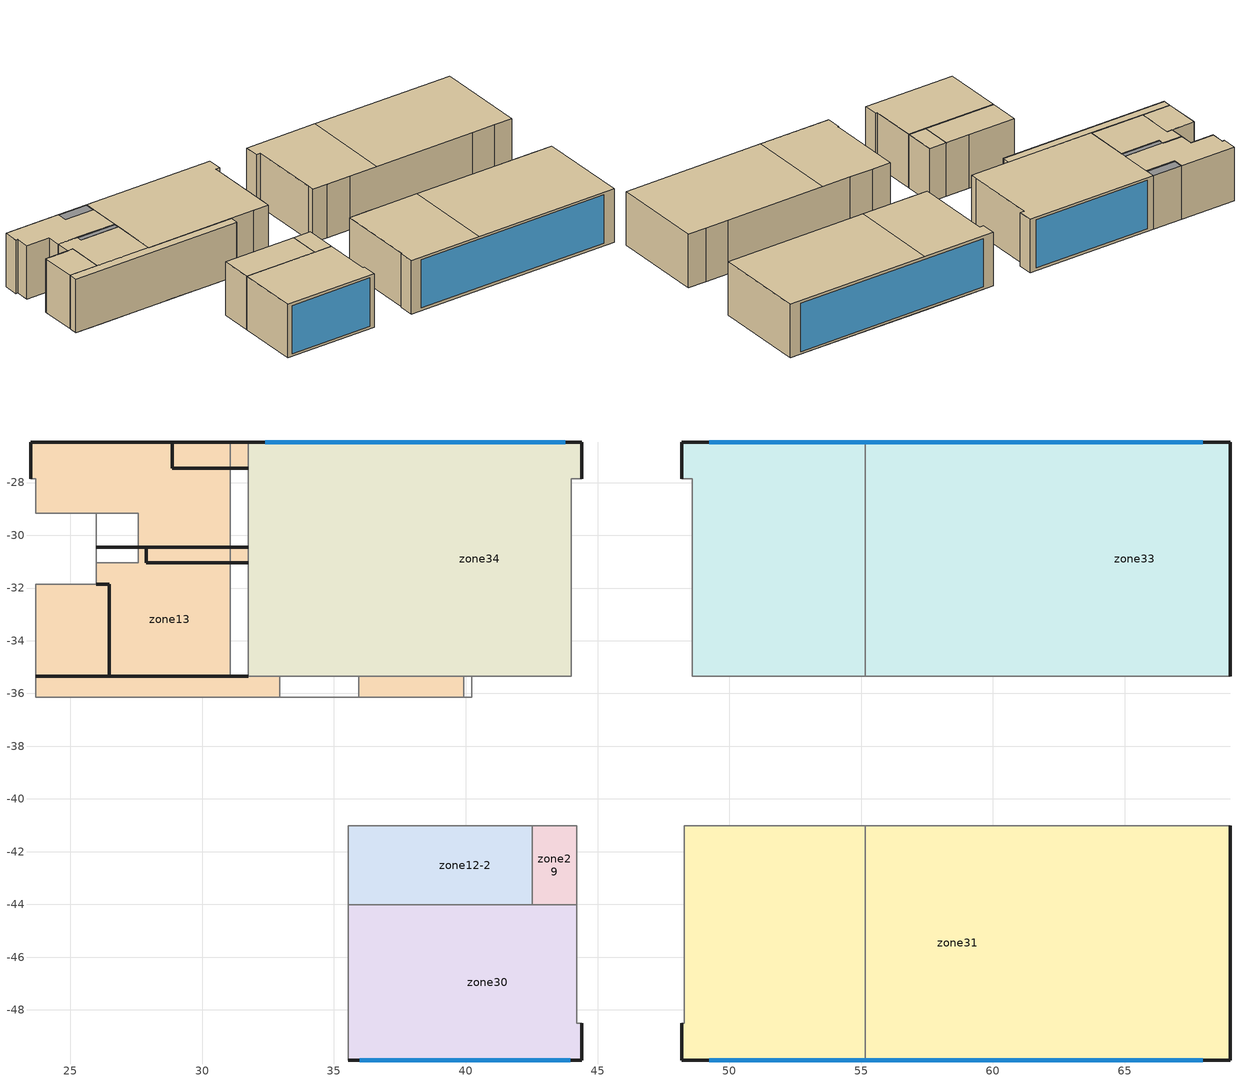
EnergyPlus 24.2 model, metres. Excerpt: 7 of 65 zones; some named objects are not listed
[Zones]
zone12-2
 floor to zone41 (Generic Interior Floor): 42.52,-41.02 42.52,-44.02 37.44,-44.02 37.44,-41.02 z0.05
 floor to zone42 (Generic Interior Floor): 37.44,-41.02 37.44,-44.02 35.54,-44.02 35.54,-41.02 z0.05
 wall to zone14 (WL_POLIMI-LC_IW02): 42.52,-41.02 40.23,-41.02 z0.05:5.17
 wall to zone29 (WL_POLIMI-LC_IW02): 42.52,-44.02 42.52,-41.02 z0.05:5.17
 wall to zone46 (Generic Interior Floor): 35.54,-41.02 35.54,-44.02 42.52,-44.02 42.52,-41.02 z5.17
 wall to zone14 (WL_POLIMI-LC_IW03): 40.23,-41.02 35.54,-41.02 z0.05:5.17
 wall to zone30 (WL_POLIMI-LC_IW02): 35.54,-44.02 42.52,-44.02 z0.05:5.17
 wall to zone28 (WL_POLIMI-LC_IW02): 35.54,-41.02 35.54,-44.02 z0.05:5.17
zone29
 floor to zone41 (Generic Interior Floor): 44.21,-41.02 44.21,-44.02 42.52,-44.02 42.52,-41.02 z0.05
 wall to zone14 (WL_POLIMI-LC_IW02): 44.21,-44.02 44.21,-41.02 z0.05:5.17
 wall to zone30 (WL_POLIMI-LC_IW02): 42.52,-44.02 44.21,-44.02 z0.05:5.17
 wall to zone46 (Generic Interior Floor): 42.52,-41.02 42.52,-44.02 44.21,-44.02 44.21,-41.02 z5.17
 wall to zone14 (WL_POLIMI-LC_IW03): 44.21,-41.02 42.52,-41.02 z0.05:5.17
zone30
 floor to zone41 (Generic Interior Floor): 44.21,-44.02 44.21,-48.51 44.41,-48.51 44.41,-49.9 37.44,-49.9 37.44,-44.02 z0.05
 floor to zone42 (Generic Interior Floor): 37.44,-44.02 37.44,-49.9 35.54,-49.9 35.54,-44.02 z0.05
 wall outside (WL_POLIMI-LC_EW05): 44.41,-49.9 44.41,-48.51 z0.05:5.17
 wall outside (WL_POLIMI-LC_EW02): 35.54,-49.9 44.41,-49.9 z0.05:5.17
 wall to zone14 (WL_POLIMI-LC_IW02): 44.41,-48.51 44.21,-48.51 44.21,-44.02 z0.05:5.17
 wall to zone46 (Generic Interior Floor): 35.54,-44.02 35.54,-49.9 44.41,-49.9 44.41,-48.51 44.21,-48.51 44.21,-44.02 z5.17
 wall to zone28 (WL_POLIMI-LC_IW02): 35.54,-44.02 35.54,-49.9 z0.05:5.17
 window (curtainWallWindowConstruction_U0.9_SHGC0.67_VT0.8): 35.99,-49.9 43.97,-49.9 z0.31:4.91
zone31
 floor to zone39 (Generic Interior Floor): 69.01,-41.02 69.01,-49.9 48.19,-49.9 48.19,-48.51 48.29,-48.51 48.29,-41.02 z0.05
 wall outside (WL_POLIMI-LC_EW05): 48.19,-48.51 48.19,-49.9 / 69.01,-49.9 69.01,-41.02 z0.05:5.17
 wall outside (WL_POLIMI-LC_EW02): 48.19,-49.9 69.01,-49.9 z0.05:5.17
 wall to zone14 (WL_POLIMI-LC_IW02): 48.29,-41.02 48.29,-48.51 48.19,-48.51 / 52.38,-41.02 50.09,-41.02 / 67.22,-41.02 64.92,-41.02 z0.05:5.17
 wall to zone09 (Generic Interior Floor): 48.29,-41.02 48.29,-48.51 48.19,-48.51 48.19,-49.9 55.16,-49.9 55.16,-41.02 z5.17
 wall to zone14 (WL_POLIMI-LC_IW03): 69.01,-41.02 67.22,-41.02 / 50.09,-41.02 48.29,-41.02 / 64.92,-41.02 52.38,-41.02 z0.05:5.17
 wall to zone32 (Generic Interior Floor): 55.16,-41.02 55.16,-49.9 69.01,-49.9 69.01,-41.02 z5.17
 window (curtainWallWindowConstruction_U0.9_SHGC0.67_VT0.8): 49.23,-49.9 67.97,-49.9 z0.31:4.91
zone33
 floor to zone04 (Generic Interior Floor): 52.38,-34.74 52.38,-35.34 48.59,-35.34 48.59,-34.74 z0.05; 65.32,-34.74 65.32,-35.34 58.55,-35.34 58.55,-34.74 z0.05
 floor to zone17 (Generic Interior Floor): 61.74,-26.46 61.74,-34.74 58.55,-34.74 58.55,-35.34 55.16,-35.34 55.16,-26.46 z0.05
 floor to zone16 (Generic Interior Floor): 55.16,-29.35 55.16,-35.34 52.38,-35.34 52.38,-29.35 z0.05
 floor to zone19 (Generic Interior Floor): 55.16,-26.46 55.16,-29.35 52.38,-29.35 52.38,-34.74 48.59,-34.74 48.59,-27.86 48.19,-27.86 48.19,-26.46 z0.05
 floor to zone38 (Generic Interior Floor): 69.01,-26.46 69.01,-35.34 65.32,-35.34 65.32,-34.74 61.74,-34.74 61.74,-26.46 z0.05
 wall outside (WL_POLIMI-LC_EW02): 69.01,-26.46 48.19,-26.46 z0.05:5.17
 wall outside (WL_POLIMI-LC_EW05): 48.19,-26.46 48.19,-27.86 / 69.01,-35.34 69.01,-26.46 z0.05:5.17
 wall to zone14 (WL_POLIMI-LC_IW02): 50.09,-35.34 52.38,-35.34 / 48.59,-34.74 48.59,-35.34 / 64.92,-35.34 67.22,-35.34 z0.05:5.17
 wall to zone14 (WL_POLIMI-LC_IW03): 48.59,-35.34 50.09,-35.34 / 52.38,-35.34 64.92,-35.34 / 67.22,-35.34 69.01,-35.34 z0.05:5.17
 wall to zone11 (Generic Interior Floor): 48.19,-26.46 48.19,-27.86 48.59,-27.86 48.59,-35.34 55.16,-35.34 55.16,-26.46 z5.17
 wall to zone32 (Generic Interior Floor): 55.16,-26.46 55.16,-35.34 69.01,-35.34 69.01,-26.46 z5.17
 wall to zone14 (WL_POLIMI-LC_FC300-3): 48.19,-27.86 48.59,-27.86 48.59,-34.74 z0.05:5.17
 window (Generic Double Pane): 67.97,-26.46 49.23,-26.46 z0.31:4.91
zone34
 floor to zone50 (Generic Interior Floor): 44.41,-26.46 44.41,-27.86 44.01,-27.86 44.01,-35.34 42.91,-35.34 42.91,-34.74 39.93,-34.74 39.93,-35.34 37.04,-35.34 37.04,-26.46 z0.05
 floor to zone04 (Generic Interior Floor): 42.91,-34.74 42.91,-35.34 39.93,-35.34 39.93,-34.74 z0.05; 35.94,-34.74 35.94,-35.34 32.95,-35.34 32.95,-34.74 z0.05
 floor to zone49 (Generic Interior Floor): 37.04,-26.46 37.04,-35.34 35.94,-35.34 35.94,-34.74 32.95,-34.74 32.95,-35.34 31.76,-35.34 31.76,-26.46 z0.05
 wall outside (WL_POLIMI-LC_EW02): 44.41,-26.46 31.76,-26.46 z0.05:5.17
 wall outside (WL_POLIMI-LC_EW05): 44.41,-27.86 44.41,-26.46 z0.05:5.17
 wall to zone14 (WL_POLIMI-LC_IW02): 44.01,-35.34 44.01,-34.74 / 40.23,-35.34 42.52,-35.34 z0.05:5.17
 wall to zone14 (WL_POLIMI-LC_IW03): 42.52,-35.34 44.01,-35.34 z0.05:5.17
 wall to zone47 (Generic Interior Floor): 31.76,-26.46 31.76,-35.34 44.01,-35.34 44.01,-27.86 44.41,-27.86 44.41,-26.46 z5.17
 wall to zone14 (WL_POLIMI-LC_FC300-3): 44.01,-34.74 44.01,-27.86 44.41,-27.86 z0.05:5.17
 wall to zone13 (WL_POLIMI-LC_IW03): 31.76,-35.34 40.23,-35.34 z0.05:5.17
 wall to zone13 (WL_POLIMI-LC_IW05_Toilet): 31.76,-26.46 31.76,-27.46 31.76,-30.45 31.76,-31.05 31.76,-35.34 z0.05:5.17
 window (Generic Double Pane): 43.77,-26.46 32.39,-26.46 z0.31:4.91
zone13
 floor to zone50 (Generic Interior Floor): 39.93,-35.34 39.93,-36.14 37.04,-36.14 37.04,-35.34 z0.05
 floor to zone49 (Generic Interior Floor): 37.04,-35.34 37.04,-36.14 35.94,-36.14 35.94,-35.34 z0.05; 32.95,-35.34 32.95,-36.14 31.06,-36.14 31.06,-35.34 z0.05
 floor to zone02 (FL_POLIMI-LC_InternalFloor_IH-IH_Toilet): 31.06,-35.34 31.06,-36.14 26.18,-36.14 26.18,-35.34 z0.05; 26.18,-35.34 26.18,-35.44 23.69,-35.44 23.69,-35.34 z0.05; 26.18,-31.05 26.18,-31.85 25.98,-31.85 25.98,-31.05 z0.05; 31.06,-31.05 31.06,-35.34 26.48,-35.34 26.48,-31.85 26.18,-31.85 26.18,-31.05 z0.05; 27.88,-30.45 27.88,-31.05 27.58,-31.05 27.58,-30.45 z0.05; 26.18,-33.04 26.18,-35.34 23.69,-35.34 23.69,-33.04 z0.05; 24.39,-31.85 24.39,-33.04 23.69,-33.04 23.69,-31.85 z0.05; 26.18,-31.85 26.18,-33.04 24.39,-33.04 24.39,-31.85 z0.05; 26.48,-31.85 26.48,-35.34 26.18,-35.34 26.18,-31.85 z0.05; 25.98,-26.46 25.98,-29.15 23.69,-29.15 23.69,-27.86 23.49,-27.86 23.49,-26.46 z0.05; 31.06,-27.46 31.06,-30.45 27.58,-30.45 27.58,-29.15 25.98,-29.15 25.98,-26.46 28.87,-26.46 28.87,-27.46 z0.05; 31.06,-26.46 31.06,-27.46 28.87,-27.46 28.87,-26.46 z0.05
 floor to zone02 (Generic Interior Floor): 26.18,-35.44 26.18,-36.14 23.69,-36.14 23.69,-35.44 z0.05
 floor to zone08 (Generic Interior Floor): 31.76,-30.45 31.76,-31.05 27.88,-31.05 27.88,-30.45 z5.17; 31.76,-26.46 31.76,-27.46 28.87,-27.46 28.87,-26.46 z5.17
 wall outside (WL_POLIMI-LC_IW06_Toilet): 31.76,-35.34 26.48,-35.34 / 31.76,-31.05 27.88,-31.05 27.88,-30.45 31.76,-30.45 / 31.76,-27.46 28.87,-27.46 28.87,-26.46 z0.05:5.17
 wall outside (WL_POLIMI-LC_IW03): 26.48,-35.34 23.69,-35.34 z0.05:5.17
 wall outside (WL_POLIMI-LC_IW05_Toilet): 27.88,-30.45 25.98,-30.45 / 26.48,-31.85 25.98,-31.85 / 26.48,-31.85 26.48,-35.34 z0.05:5.17
 wall outside (WL_POLIMI-LC_EW02): 31.76,-26.46 28.87,-26.46 23.49,-26.46 23.49,-27.86 z0.05:5.17
 wall to zone14 (WL_POLIMI-LC_IW03): 40.23,-35.34 40.23,-36.14 23.69,-36.14 23.69,-35.34 z0.05:5.17
 wall to zone08 (Generic Interior Floor): 23.69,-35.34 23.69,-36.14 40.23,-36.14 40.23,-35.34 z5.17; 23.69,-31.85 23.69,-35.34 26.48,-35.34 26.48,-31.85 z5.17
 wall to zone04 (Generic Interior Floor): 39.93,-35.34 39.93,-36.14 40.23,-36.14 40.23,-35.34 z0.05; 32.95,-35.34 32.95,-36.14 35.94,-36.14 35.94,-35.34 z0.05
 wall to zone14 (WL_POLIMI-LC_IW04): 25.98,-31.85 25.98,-30.45 25.98,-29.15 23.69,-29.15 23.69,-27.86 23.49,-27.86 z0.05:5.17
 wall to zone04 (FL_POLIMI-LC_InternalFloor_IH-IH_Toilet): 25.98,-30.45 25.98,-31.05 27.58,-31.05 27.58,-30.45 z0.05; 25.98,-29.15 25.98,-30.45 27.58,-30.45 27.58,-29.15 z0.05
 wall to zone08 (FL_POLIMI-LC_InternalFloor_IH-IH_Toilet): 25.98,-30.45 25.98,-31.85 26.48,-31.85 26.48,-35.34 31.76,-35.34 31.76,-31.05 27.88,-31.05 27.88,-30.45 z5.17; 23.49,-26.46 23.49,-27.86 23.69,-27.86 23.69,-29.15 25.98,-29.15 25.98,-30.45 31.76,-30.45 31.76,-27.46 28.87,-27.46 28.87,-26.46 z5.17
 wall to zone49 (FL_POLIMI-LC_InternalFloor_IH-IH_Toilet): 31.06,-31.05 31.06,-35.34 31.76,-35.34 31.76,-31.05 z0.05; 31.06,-27.46 31.06,-30.45 31.76,-30.45 31.76,-27.46 z0.05
 wall to zone14 (WL_POLIMI-LC_IW02): 23.69,-35.34 23.69,-31.85 25.98,-31.85 z0.05:5.17
 wall to zone49 (Generic Interior Floor): 31.06,-30.45 31.06,-31.05 31.76,-31.05 31.76,-30.45 z0.05; 31.06,-26.46 31.06,-27.46 31.76,-27.46 31.76,-26.46 z0.05
 wall to zone02 (FL_POLIMI-LC_InternalFloor_IH-IH_Toilet): 27.88,-30.45 27.88,-31.05 31.06,-31.05 31.06,-30.45 z0.05
[Building]
building09: North Axis=45; Terrain=City; Solar Distribution=FullExterior
[SizingPeriod:DesignDay] Day of Month=21; DryBulb Temperature Range Modifier Type=DefaultMultipliers; Barometric Pressure=75958; Wind Direction=0; Rain Indicator=No; Snow Indicator=No; Daylight Saving Time Indicator=No; Solar Model Indicator=ASHRAEClearSky
Name | Month | Day Type | Maximum DryBulb Temperature | Daily DryBulb Temperature Range | Humidity Condition Type | Wetbulb or DewPoint at Maximum DryBulb | Wind Speed | Sky Clearness
Grigna.Settentrion Ann Htg 99.6% Condns DB | 3 | WinterDesignDay | -12.1 | 0 | Wetbulb | -12.1 | 6.71 | 0
Grigna.Settentrion Ann Clg .4% Condns DP=>MDB | 8 | SummerDesignDay | 25.8 | 9 | Dewpoint | 17.7 | 3.35 | 1
[Site:WaterMainsTemperature]
Calculation Method=Correlation; Annual Average Outdoor Air Temperature=6.85; Maximum Difference In Monthly Average Outdoor Air Temperatures=4
[Material] Thermal Absorptance=0.9
Name | Roughness | Thickness | Conductivity | Density | Specific Heat | Solar Absorptance | Visible Absorptance
Generic Ceiling Air Gap | Smooth | 0.1 | 0.556 | 1.28 | 1000 | 0.7 | 0.7
Generic Acoustic Tile | MediumSmooth | 0.02 | 0.06 | 368 | 590 | 0.2 | 0.2
Generic LW Concrete | MediumRough | 0.1 | 0.53 | 1280 | 840 | 0.8 | 0.8
[MATERIAL] Roughness=MediumRough; Solar Absorptance=0.7; Visible Absorptance=0.7
Name | Thickness | Conductivity | Density | Specific Heat | Thermal Absorptance
dtu_MT_POLIMI_Camera d'aria debolmente ventilata-0.26 | 0.26 | 1 | 1 | 1004 | 0.7
dtu_MT_POLIMI_Isolante morbido-0.1 | 0.1 | 0.04 | 80 | 1028 | 0.95
dtu_MT__POLIMI_Intonaco interno-0.01; dtu_MT_POLIMI_Intonaco gesso puro-0.01 | 0.01 | 0.35 | 1200 | 999 | 0.9
dtu_MT_POLIMI_Piastrelle-0.015 | 0.015 | 1.3 | 2300 | 839 | 0.9
dtu_MT_POLIMI_Piastrelle-0.01 | 0.01 | 1.3 | 2300 | 839 | 0.9
dtu_MT_Solaio laterocemento-0.15 | 0.15 | 0.66 | 1100 | 839 | 0.95
dtu_MT_POLIMI_Membrana impermeabilizzante-0.005 | 0.005 | 0.23 | 1100 | 1000 | 0.95
dtu_MT_POLIMI_Isolante morbido-0.04 | 0.04 | 0.04 | 80 | 1028 | 0.95
dtu_MT_Massetto-0.15 | 0.15 | 1.2 | 1700 | 1000 | 0.95
dtu_MT_POLIMI_Pannello in alluminio-0.005 | 0.005 | 220 | 2700 | 896 | 0.2
dtu_MT_POLIMI_Camera d'aria fortemente ventilata-0.425 | 0.425 | 0.285 | 1 | 1004 | 0.7
dtu_MT_POLIMI_Camera d'aria debolmente ventilata-0.265 | 0.265 | 1 | 1 | 1004 | 0.7
dtu_MT_POLIMI_Isolante rigido-0.1 | 0.1 | 0.04 | 30 | 1452 | 0.95
dtu_MT__POLIMI_Intonaco interno-0.015 | 0.015 | 0.35 | 1200 | 999 | 0.9
dtu_MT_POLIMI_Camera d'aria non ventilata-0.065 | 0.065 | 1 | 1 | 1003 | 0.7
dtu_MT_POLIMI_Camera d'aria fortemente ventilata-0.035 | 0.035 | 0.285 | 1 | 1004 | 0.7
Calcestruzzo- gettato in opera-0.26 | 0.26 | 1.046 | 2300 | 657 | 0.95
dtu_MT__POLIMI_Intonaco interno-0.02 | 0.02 | 0.35 | 1200 | 999 | 0.9
dtu_MT_POLIMI_Camera d'aria debolmente ventilata-0.15 | 0.15 | 1 | 1 | 1004 | 0.7
dtu_MT_POLIMI_Gypsum Board-0.025 | 0.025 | 0.21 | 900 | 1000 | 0.9
dtu_MT_POLIMI_Isolante morbido-0.065 | 0.065 | 0.04 | 80 | 1028 | 0.95
[WINDOWMATERIAL:SIMPLEGLAZINGSYSTEM]
curtainWallWindowConstruction_U0.9_SHGC0.67_VT0.8 Material: UFactor=0.9; Solar Heat Gain Coefficient=0.67; Visible Transmittance=0.8
[WindowMaterial:Glazing] Optical Data Type=SpectralAverage; Thickness=0.006; Infrared Transmittance at Normal Incidence=0; Front Side Infrared Hemispherical Emissivity=0.84; Conductivity=1; Dirt Correction Factor for Solar and Visible Transmittance=1; Solar Diffusing=No
Name | Solar Transmittance at Normal Incidence | Front Side Solar Reflectance at Normal Incidence | Back Side Solar Reflectance at Normal Incidence | Visible Transmittance at Normal Incidence | Front Side Visible Reflectance at Normal Incidence | Back Side Visible Reflectance at Normal Incidence | Back Side Infrared Hemispherical Emissivity
Generic Low-e Glass | 0.45 | 0.36 | 0.36 | 0.71 | 0.21 | 0.21 | 0.047
Generic Clear Glass | 0.77 | 0.07 | 0.07 | 0.88 | 0.08 | 0.08 | 0.84
[WindowMaterial:Gas]
Generic Window Air Gap: Gas Type=Air; Thickness=0.0127
[WINDOWMATERIAL:BLIND] Slat Orientation=Horizontal; Slat Width=0.3; Slat Separation=0.5; Slat Thickness=0.001; Slat Angle=90; Slat Conductivity=160; Slat Beam Solar Transmittance=0; Front Side Slat Beam Solar Reflectance=0.6; Back Side Slat Beam Solar Reflectance=0.6; Slat Diffuse Solar Transmittance=0; Front Side Slat Diffuse Solar Reflectance=0.6; Back Side Slat Diffuse Solar Reflectance=0.6; Slat Beam Visible Transmittance=0; Front Side Slat Beam Visible Reflectance=0.5; Back Side Slat Beam Visible Reflectance=0.5; Slat Diffuse Visible Transmittance=0; Front Side Slat Diffuse Visible Reflectance=0.5; Back Side Slat Diffuse Visible Reflectance=0.5; Slat Infrared Hemispherical Transmittance=0; Front Side Slat Infrared Hemispherical Emissivity=0.9; Back Side Slat Infrared Hemispherical Emissivity=0.9; Blind to Glass Distance=0.3; Blind Top Opening Multiplier=0; Blind Bottom Opening Multiplier=0; Blind Left Side Opening Multiplier=0.5; Blind Right Side Opening Multiplier=0.5; Minimum Slat Angle=85; Maximum Slat Angle=95
externalAluminiumBlind-curtainWall-extVerFace66; externalAluminiumBlind-curtainWall-extVerFace70
[Construction]
Generic Double Pane: Generic Low-e Glass, Generic Window Air Gap, Generic Clear Glass
Generic Interior Floor: Generic Acoustic Tile, Generic Ceiling Air Gap, Generic LW Concrete
[CONSTRUCTION]
WL_POLIMI-LC_EW05: dtu_MT_POLIMI_Pannello in alluminio-0.005, dtu_MT_POLIMI_Camera d'aria fortemente ventilata-0.035, dtu_MT_POLIMI_Isolante rigido-0.1, dtu_MT_POLIMI_Membrana impermeabilizzante-0.005, dtu_MT_POLIMI_Camera d'aria debolmente ventilata-0.265, dtu_MT_POLIMI_Camera d'aria fortemente ventilata-0.425, dtu_MT_POLIMI_Isolante morbido-0.065, dtu_MT_POLIMI_Gypsum Board-0.025, dtu_MT__POLIMI_Intonaco interno-0.01
WL_POLIMI-LC_EW02: dtu_MT_POLIMI_Pannello in alluminio-0.005, dtu_MT_POLIMI_Camera d'aria fortemente ventilata-0.035, dtu_MT_POLIMI_Isolante rigido-0.1, dtu_MT_POLIMI_Membrana impermeabilizzante-0.005, dtu_MT_POLIMI_Camera d'aria debolmente ventilata-0.26, dtu_MT_POLIMI_Isolante morbido-0.065, dtu_MT_POLIMI_Gypsum Board-0.025, dtu_MT__POLIMI_Intonaco interno-0.01
WL_POLIMI-LC_FC300-3: dtu_MT__POLIMI_Intonaco interno-0.015, dtu_MT_POLIMI_Gypsum Board-0.025, dtu_MT_POLIMI_Isolante morbido-0.1, dtu_MT_POLIMI_Camera d'aria debolmente ventilata-0.15, Calcestruzzo- gettato in opera-0.26, dtu_MT_POLIMI_Isolante morbido-0.065, dtu_MT_POLIMI_Gypsum Board-0.025, dtu_MT__POLIMI_Intonaco interno-0.01
WL_POLIMI-LC_IW02: dtu_MT__POLIMI_Intonaco interno-0.01, dtu_MT_POLIMI_Gypsum Board-0.025, dtu_MT_POLIMI_Isolante morbido-0.04, dtu_MT_POLIMI_Camera d'aria non ventilata-0.065, dtu_MT_POLIMI_Isolante morbido-0.04, dtu_MT_POLIMI_Gypsum Board-0.025, dtu_MT_POLIMI_Intonaco gesso puro-0.01
WL_POLIMI-LC_IW03: dtu_MT__POLIMI_Intonaco interno-0.01, dtu_MT_POLIMI_Gypsum Board-0.025, dtu_MT_POLIMI_Isolante morbido-0.065
WL_POLIMI-LC_IW04: dtu_MT__POLIMI_Intonaco interno-0.01, dtu_MT_POLIMI_Gypsum Board-0.025, dtu_MT_POLIMI_Isolante morbido-0.04, dtu_MT_POLIMI_Camera d'aria non ventilata-0.065, dtu_MT_POLIMI_Isolante morbido-0.04, dtu_MT_POLIMI_Gypsum Board-0.025, dtu_MT_POLIMI_Intonaco gesso puro-0.01, dtu_MT_POLIMI_Piastrelle-0.015
WL_POLIMI-LC_IW05_Toilet: dtu_MT_POLIMI_Piastrelle-0.015, dtu_MT__POLIMI_Intonaco interno-0.01, dtu_MT_POLIMI_Gypsum Board-0.025, dtu_MT_POLIMI_Isolante morbido-0.04, dtu_MT_POLIMI_Camera d'aria non ventilata-0.065, dtu_MT_POLIMI_Isolante morbido-0.04, dtu_MT_POLIMI_Gypsum Board-0.025, dtu_MT_POLIMI_Intonaco gesso puro-0.01, dtu_MT_POLIMI_Piastrelle-0.015
WL_POLIMI-LC_IW06_Toilet: dtu_MT_POLIMI_Camera d'aria non ventilata-0.065, dtu_MT_POLIMI_Isolante morbido-0.04, dtu_MT_POLIMI_Gypsum Board-0.025, dtu_MT_POLIMI_Intonaco gesso puro-0.01, dtu_MT_POLIMI_Piastrelle-0.015
FL_POLIMI-LC_InternalFloor_IH-IH_Toilet: dtu_MT_POLIMI_Piastrelle-0.01, dtu_MT_Massetto-0.15, dtu_MT_POLIMI_Isolante rigido-0.1, dtu_MT_Solaio laterocemento-0.15, dtu_MT__POLIMI_Intonaco interno-0.02
curtainWallWindowConstruction_U0.9_SHGC0.67_VT0.8: curtainWallWindowConstruction_U0.9_SHGC0.67_VT0.8 Material
curtainWallWindowConstruction_U0.9_SHGC0.67_VT0.8-withBlinds-curtainWall-extVerFace66: externalAluminiumBlind-curtainWall-extVerFace66, curtainWallWindowConstruction_U0.9_SHGC0.67_VT0.8 Material
curtainWallWindowConstruction_U0.9_SHGC0.67_VT0.8-withBlinds-curtainWall-extVerFace70: externalAluminiumBlind-curtainWall-extVerFace70, curtainWallWindowConstruction_U0.9_SHGC0.67_VT0.8 Material
[Zone] Multiplier=1; Ceiling Height=5.12
Name | Volume | Floor Area
zone12-2 | 106.824 | 41.7281
zone29 | 25.943 | 10.134
zone30 | 262.533 | 102.552
zone31 | 942.391 | 368.122
zone33 | 930.946 | 363.651
zone34 | 559.707 | 218.636
zone13 | -1377.22 | 157.852
[WINDOWSHADINGCONTROL] Shading Type=ExteriorBlind; Shading Control Type=AlwaysOn; Shading Control Is Scheduled=NO; Glare Control Is Active=NO; Type of Slat Angle Control for Blinds=FixedSlatAngle; Multiple Surface Control Type=Sequential
Name | Zone | Construction with Shading | Fenestration Surface 1
myShadingControl-curtainWall-extVerFace66 | zone30 | curtainWallWindowConstruction_U0.9_SHGC0.67_VT0.8-withBlinds-curtainWall-extVerFace66 | curtainWall-extVerFace66
myShadingControl-curtainWall-extVerFace70 | zone31 | curtainWallWindowConstruction_U0.9_SHGC0.67_VT0.8-withBlinds-curtainWall-extVerFace70 | curtainWall-extVerFace70
[People] Number of People Calculation Method=People/Area; Fraction Radiant=0.3; Sensible Heat Fraction=autocalculate; Activity Level Schedule=Seated Adult Activity
Name | Zone or ZoneList or Space or SpaceList | Number of People Schedule | People per Floor Area
Generic Office People..zone12-2 | zone12-2 | OccSch_Unoccupied | 0
Generic Office People..zone29 | zone29 | OccSch_Unoccupied | 0
Generic Office People..zone30 | zone30 | OccSch_Unoccupied | 0.6
Generic Office People..zone31 | zone31 | OccSch_B0.5 | 0.6
Generic Office People..zone33 | zone33 | OccSch_B0.4 | 0.6
Generic Office People..zone34 | zone34 | OccSch_B0.3 | 0.6
Generic Office People..zone13 | zone13 | OccSch_Unoccupied | 0
[Lights] Design Level Calculation Method=Watts/Area; Lighting Level=300; Watts per Floor Area=6; Return Air Fraction=0; Fraction Radiant=0.7; Fraction Visible=0.2
Name | Zone or ZoneList or Space or SpaceList | Schedule
Generic Office Lighting..zone12-2 | zone12-2 | LghSch_Costant
Generic Office Lighting..zone29 | zone29 | LghSch_Costant
Generic Office Lighting..zone30 | zone30 | LghSch_Costant
Generic Office Lighting..zone31 | zone31 | LghSch_Costant
Generic Office Lighting..zone33 | zone33 | LghSch_Costant
Generic Office Lighting..zone34 | zone34 | LghSch_Costant
Generic Office Lighting..zone13 | zone13 | AlwaysOff
[ElectricEquipment] Design Level Calculation Method=Watts/Area; Fraction Latent=0; Fraction Radiant=0.5; Fraction Lost=0
Name | Zone or ZoneList or Space or SpaceList | Schedule | Watts per Floor Area
Generic Office Equipment..zone12-2 | zone12-2 | EqpSch_Costant | 2
Generic Office Equipment..zone29 | zone29 | EqpSch_Costant | 2
Generic Office Equipment..zone30 | zone30 | EqpSch_Costant | 2
Generic Office Equipment..zone31 | zone31 | EqpSch_Costant | 5.4
Generic Office Equipment..zone33 | zone33 | EqpSch_Costant | 5.4
Generic Office Equipment..zone34 | zone34 | EqpSch_Costant | 5.4
Generic Office Equipment..zone13 | zone13 | AlwaysOff | 0
[ZoneInfiltration:DesignFlowRate] Schedule=Generic Office Infiltration; Design Flow Rate Calculation Method=Flow/ExteriorArea; Flow Rate per Exterior Surface Area=0.0001; Constant Term Coefficient=1; Temperature Term Coefficient=0; Velocity Term Coefficient=0
Name | Zone or ZoneList or Space or SpaceList
ZoneInfiltration_zone12-2 | zone12-2
ZoneInfiltration_zone29 | zone29
ZoneInfiltration_zone30 | zone30
ZoneInfiltration_zone31 | zone31
ZoneInfiltration_zone33 | zone33
ZoneInfiltration_zone34 | zone34
ZoneInfiltration_zone13 | zone13
[HVACTemplate:Zone:IdealLoadsAirSystem] Maximum Heating Supply Air Temperature=50; Minimum Cooling Supply Air Temperature=13; Heating Limit=LimitCapacity; Maximum Sensible Heating Capacity=Autosize; Cooling Limit=LimitFlowRateAndCapacity; Maximum Cooling Air Flow Rate=Autosize; Maximum Total Cooling Capacity=Autosize; Dehumidification Control Type=Humidistat; Dehumidification Setpoint=70; Humidification Control Type=Humidistat; Humidification Setpoint=40; Outdoor Air Method=DetailedSpecification; Demand Controlled Ventilation Type=None; Outdoor Air Economizer Type=DifferentialDryBulb; Heat Recovery Type=None; Sensible Heat Recovery Effectiveness=0; Latent Heat Recovery Effectiveness=0
Name | Template Thermostat | System Availability Schedule | Heating Availability Schedule | Cooling Availability Schedule | Design Specification Outdoor Air Object
zone12-2 | Room Setpoint..zone12-2 | VntSch_AHU | HtnSch_AHU | ClnSch_AHU | outdoorAir..zone12-2
zone29 | Room Setpoint..zone29 | VntSch_AHU | HtnSch_AHU | ClnSch_AHU | outdoorAir..zone29
zone30 | Room Setpoint..zone30 | VntSch_AHU | HtnSch_AHU | ClnSch_AHU | outdoorAir..zone30
zone31 | Room Setpoint..zone31 | VntSch_AHU | HtnSch_AHU | ClnSch_AHU | outdoorAir..zone31
zone33 | Room Setpoint..zone33 | VntSch_AHU | HtnSch_AHU | ClnSch_AHU | outdoorAir..zone33
zone34 | Room Setpoint..zone34 | VntSch_AHU | HtnSch_AHU | ClnSch_AHU | outdoorAir..zone34
zone13 | Room Setpoint..zone13 | AlwaysOff | AlwaysOff | AlwaysOff | outdoorAir..zone13
[DesignSpecification:OutdoorAir] Outdoor Air Flow per Zone=0; Outdoor Air Flow Air Changes per Hour=0
Name | Outdoor Air Method | Outdoor Air Flow per Person | Outdoor Air Flow per Zone Floor Area | Outdoor Air Schedule
outdoorAir..zone12-2; outdoorAir..zone29; outdoorAir..zone13 | Flow/Area | 0 | 0
outdoorAir..zone30 | Flow/Area | 0.007 | 0.00212077
outdoorAir..zone31 | Flow/Person | 0.007 | 0.00367411 | VAV_OccSch_B0.5
outdoorAir..zone33 | Flow/Person | 0.007 | 0.00450583 | VAV_OccSch_B0.4
outdoorAir..zone34 | Flow/Person | 0.007 | 0.00536624 | VAV_OccSch_B0.3
[WaterUse:Equipment] EndUse Subcategory=General; Flow Rate Fraction Schedule=Office room dayschedule
Name | Peak Flow Rate | Target Temperature Schedule | Hot Water Supply Temperature Schedule | Zone | Sensible Fraction Schedule | Latent Fraction Schedule
Office Hot Water..zone12-2 | 1.15912e-06 | Office Hot Water..zone12-2_SHW_Target | Office Hot Water..zone12-2_SHW_Target | zone12-2 | Office Hot Water..zone12-2_SHW_Sensible | Office Hot Water..zone12-2_SHW_Latent
Office Hot Water..zone29 | 2.81499e-07 | Office Hot Water..zone29_SHW_Target | Office Hot Water..zone29_SHW_Target | zone29 | Office Hot Water..zone29_SHW_Sensible | Office Hot Water..zone29_SHW_Latent
Office Hot Water..zone30 | 2.84866e-06 | Office Hot Water..zone30_SHW_Target | Office Hot Water..zone30_SHW_Target | zone30 | Office Hot Water..zone30_SHW_Sensible | Office Hot Water..zone30_SHW_Latent
Office Hot Water..zone31 | 1.02256e-05 | Office Hot Water..zone31_SHW_Target | Office Hot Water..zone31_SHW_Target | zone31 | Office Hot Water..zone31_SHW_Sensible | Office Hot Water..zone31_SHW_Latent
Office Hot Water..zone33 | 1.01014e-05 | Office Hot Water..zone33_SHW_Target | Office Hot Water..zone33_SHW_Target | zone33 | Office Hot Water..zone33_SHW_Sensible | Office Hot Water..zone33_SHW_Latent
Office Hot Water..zone34 | 6.07321e-06 | Office Hot Water..zone34_SHW_Target | Office Hot Water..zone34_SHW_Target | zone34 | Office Hot Water..zone34_SHW_Sensible | Office Hot Water..zone34_SHW_Latent
Office Hot Water..zone13 | 4.38477e-06 | Office Hot Water..zone13_SHW_Target | Office Hot Water..zone13_SHW_Target | zone13 | Office Hot Water..zone13_SHW_Sensible | Office Hot Water..zone13_SHW_Latent
[Schedule:Day:Interval]
Simple Weekday: No, 09:00, 0, 17:00, 1, 24:00, 0
OfficeMedium INFIL_SCH_PNNL_Default: No, 24:00, 1
OfficeMedium INFIL_SCH_PNNL_Wkdy_SmrDsn; OfficeMedium INFIL_SCH_PNNL_Wkdy: No, 06:00, 1, 22:00, 0.25, 24:00, 1
OfficeMedium INFIL_SCH_PNNL_Sat_WntrDsn; OfficeMedium INFIL_SCH_PNNL_Sat: No, 06:00, 1, 18:00, 0.25, 24:00, 1
[Schedule:Week:Daily]
Office room dayschedule_Week 1: Simple Weekday, Simple Weekday, Simple Weekday, Simple Weekday, Simple Weekday, Simple Weekday, Simple Weekday, Simple Weekday, Simple Weekday, Simple Weekday, Simple Weekday, Simple Weekday
Generic Office Infiltration_Week 1: OfficeMedium INFIL_SCH_PNNL_Default, OfficeMedium INFIL_SCH_PNNL_Wkdy, OfficeMedium INFIL_SCH_PNNL_Wkdy, OfficeMedium INFIL_SCH_PNNL_Wkdy, OfficeMedium INFIL_SCH_PNNL_Wkdy, OfficeMedium INFIL_SCH_PNNL_Wkdy, OfficeMedium INFIL_SCH_PNNL_Sat, OfficeMedium INFIL_SCH_PNNL_Default, OfficeMedium INFIL_SCH_PNNL_Wkdy_SmrDsn, OfficeMedium INFIL_SCH_PNNL_Sat_WntrDsn, OfficeMedium INFIL_SCH_PNNL_Default, OfficeMedium INFIL_SCH_PNNL_Default
[Schedule:Year]
Office room dayschedule: Office room dayschedule_Week 1, 1, 1, 12, 31
Generic Office Infiltration: Generic Office Infiltration_Week 1, 1, 1, 12, 31
[SCHEDULE:COMPACT]
OccSch_B0.3: Through: 1/6, For: AllDays, Until: 24:00, 0, Through: 2/16, For: AllDays, Until: 9:00, 0, Until: 18:00, 0.15, Until: 24:00, 0, Through: 5/31, For: Monday, Until: 9:00, 0, Until: 14:00, 0, Until: 18:00, 0.05, Until: 24:00, 0, For: Tuesday, Until: 9:00, 0, Until: 14:00, 0.05, Until: 18:00, 0.05, Until: 24:00, 0, For: Wednesday, Until: 9:00, 0, Until: 14:00, 0.39, Until: 18:00, 0.39, Until: 24:00, 0, For: Thursday, Until: 9:00, 0, Until: 14:00, 0.39, Until: 18:00, 0.25, Until: 24:00, 0, For: Friday, Until: 9:00, 0, Until: 14:00, 0.25, Until: 18:00, 0.25, Until: 24:00, 0, For: Saturday, Until: 24:00, 0, Through: 8/10, For: AllDays, Until: 9:00, 0, Until: 18:00, 0.15, Until: 24:00, 0, Through: 8/26, For: AllDays, Until: 24:00, 0, Through: 9/15, For: AllDays, Until: 9:00, 0, Until: 18:00, 0.15, Until: 24:00, 0, Through: 12/20, For: Monday, Until: 9:00, 0, Until: 14:00, 0.05, Until: 18:00, 0.05, Until: 24:00, 0, For: Tuesday, Until: 9:00, 0, Until: 14:00, 0.15, Until: 18:00, 0.15, Until: 24:00, 0, For: Wednesday, Until: 9:00, 0, Until: 14:00, 0.05, Until: 18:00, 0.14, Until: 24:00, 0, For: Thursday, Until: 9:00, 0, Until: 14:00, 0.23, Until: 18:00, 0.23, Until: 24:00, 0, For: Friday, Until: 9:00, 0, Until: 14:00, 0.23, Until: 18:00, 0, Until: 24:00, 0, For: Saturday, Until: 24:00, 0, Through: 12/31, For: AllDays, Until: 24:00, 0
OccSch_B0.4: Through: 1/6, For: AllDays, Until: 24:00, 0, Through: 2/16, For: AllDays, Until: 9:00, 0, Until: 18:00, 0.15, Until: 24:00, 0, Through: 5/31, For: Monday, Until: 9:00, 0, Until: 14:00, 0.56, Until: 18:00, 0.56, Until: 24:00, 0, For: Tuesday, Until: 9:00, 0, Until: 14:00, 0.48, Until: 18:00, 0.48, Until: 24:00, 0, For: Wednesday, Until: 9:00, 0, Until: 14:00, 0, Until: 18:00, 0.26, Until: 24:00, 0, For: Thursday, Until: 24:00, 0, For: Friday, Until: 24:00, 0, For: Saturday, Until: 24:00, 0, Through: 8/10, For: AllDays, Until: 9:00, 0, Until: 18:00, 0.15, Until: 24:00, 0, Through: 8/26, For: AllDays, Until: 24:00, 0, Through: 9/15, For: AllDays, Until: 9:00, 0, Until: 18:00, 0.15, Until: 24:00, 0, Through: 12/20, For: Monday, Until: 9:00, 0, Until: 14:00, 0, Until: 18:00, 0.78, Until: 24:00, 0, For: Tuesday, Until: 24:00, 0, For: Wednesday, Until: 24:00, 0, For: Thursday, Until: 9:00, 0, Until: 14:00, 0.29, Until: 18:00, 0.29, Until: 24:00, 0, For: Friday, Until: 24:00, 0, For: Saturday, Until: 24:00, 0, Through: 12/31, For: AllDays, Until: 24:00, 0
OccSch_B0.5: Through: 1/6, For: AllDays, Until: 24:00, 0, Through: 2/16, For: AllDays, Until: 9:00, 0, Until: 18:00, 0.15, Until: 24:00, 0, Through: 5/31, For: Monday, Until: 24:00, 0, For: Tuesday, Until: 24:00, 0, For: Wednesday, Until: 24:00, 0, For: Thursday, Until: 24:00, 0, For: Friday, Until: 24:00, 0, For: Saturday, Until: 24:00, 0, Through: 8/10, For: AllDays, Until: 9:00, 0, Until: 18:00, 0.15, Until: 24:00, 0, Through: 8/26, For: AllDays, Until: 24:00, 0, Through: 9/15, For: AllDays, Until: 9:00, 0, Until: 18:00, 0.15, Until: 24:00, 0, Through: 12/20, For: Monday, Until: 9:00, 0, Until: 14:00, 0.31, Until: 18:00, 0, Until: 24:00, 0, For: Tuesday, Until: 24:00, 0, For: Wednesday, Until: 24:00, 0, For: Thursday, Until: 9:00, 0, Until: 14:00, 0.23, Until: 18:00, 0.23, Until: 24:00, 0, For: Friday, Until: 24:00, 0, For: Saturday, Until: 24:00, 0, Through: 12/31, For: AllDays, Until: 24:00, 0
OccSch_Unoccupied; AlwaysOff: Through: 12/31, For: AllDays, Until: 24:00, 0
EqpSch_Costant; LghSch_Costant: Through: 12/31, For: AllDays, Until: 07:00, 0, Until: 18:00, 1, Until: 24:00, 0
HtnSch_AHU: Through: 4/15, For: AllDays, Until: 7:00, 1, Until: 18:00, 1, Until: 24:00, 1, Through: 12/31, For: AllDays, Until: 7:00, 1, Until: 18:00, 1, Until: 24:00, 1
ClnSch_AHU: Through: 4/16, For: AllDays, Until: 24:00, 1, Through: 10/14, For: AllDays, Until: 7:00, 1, Until: 18:00, 1, Until: 24:00, 1, Through: 12/31, For: AllDays, Until: 24:00, 1
VntSch_AHU: Through: 12/31, For: AllDays, Until: 7:00, 1, Until: 18:00, 1, Until: 24:00, 1
VAV_OccSch_B0.5: Through: 1/6, For: AllDays, Until: 24:00, 0.214, Through: 2/16, For: AllDays, Until: 9:00, 0.214, Until: 18:00, 0.15, Until: 24:00, 0.214, Through: 5/31, For: Monday, Until: 24:00, 0.214, For: Tuesday, Until: 24:00, 0.214, For: Wednesday, Until: 24:00, 0.214, For: Thursday, Until: 24:00, 0.214, For: Friday, Until: 24:00, 0.214, For: Saturday, Until: 24:00, 0.214, Through: 8/10, For: AllDays, Until: 9:00, 0.214, Until: 18:00, 0.15, Until: 24:00, 0.214, Through: 8/26, For: AllDays, Until: 24:00, 0.214, Through: 9/15, For: AllDays, Until: 9:00, 0.214, Until: 18:00, 0.15, Until: 24:00, 0.214, Through: 12/20, For: Monday, Until: 9:00, 0.214, Until: 14:00, 0.31, Until: 18:00, 0.214, Until: 24:00, 0.214, For: Tuesday, Until: 24:00, 0.214, For: Wednesday, Until: 24:00, 0.214, For: Thursday, Until: 9:00, 0.214, Until: 14:00, 0.23, Until: 18:00, 0.23, Until: 24:00, 0.214, For: Friday, Until: 24:00, 0.214, For: Saturday, Until: 24:00, 0.214, Through: 12/31, For: AllDays, Until: 24:00, 0.214
VAV_OccSch_B0.4: Through: 1/6, For: AllDays, Until: 24:00, 0.214, Through: 2/16, For: AllDays, Until: 9:00, 0.214, Until: 18:00, 0.15, Until: 24:00, 0.214, Through: 5/31, For: Monday, Until: 9:00, 0.214, Until: 14:00, 0.56, Until: 18:00, 0.56, Until: 24:00, 0.214, For: Tuesday, Until: 9:00, 0.214, Until: 14:00, 0.48, Until: 18:00, 0.48, Until: 24:00, 0.214, For: Wednesday, Until: 9:00, 0.214, Until: 14:00, 0.214, Until: 18:00, 0.26, Until: 24:00, 0.214, For: Thursday, Until: 24:00, 0.214, For: Friday, Until: 24:00, 0.214, For: Saturday, Until: 24:00, 0.214, Through: 8/10, For: AllDays, Until: 9:00, 0.214, Until: 18:00, 0.15, Until: 24:00, 0.214, Through: 8/26, For: AllDays, Until: 24:00, 0.214, Through: 9/15, For: AllDays, Until: 9:00, 0.214, Until: 18:00, 0.15, Until: 24:00, 0.214, Through: 12/20, For: Monday, Until: 9:00, 0.214, Until: 14:00, 0.214, Until: 18:00, 0.78, Until: 24:00, 0.214, For: Tuesday, Until: 24:00, 0.214, For: Wednesday, Until: 24:00, 0.214, For: Thursday, Until: 9:00, 0.214, Until: 14:00, 0.29, Until: 18:00, 0.29, Until: 24:00, 0.214, For: Friday, Until: 24:00, 0.214, For: Saturday, Until: 24:00, 0.214, Through: 12/31, For: AllDays, Until: 24:00, 0.214
VAV_OccSch_B0.3: Through: 1/6, For: AllDays, Until: 24:00, 0.214, Through: 2/16, For: AllDays, Until: 9:00, 0.214, Until: 18:00, 0.15, Until: 24:00, 0.214, Through: 5/31, For: Monday, Until: 9:00, 0.214, Until: 14:00, 0.214, Until: 18:00, 0.05, Until: 24:00, 0.214, For: Tuesday, Until: 9:00, 0.214, Until: 14:00, 0.05, Until: 18:00, 0.05, Until: 24:00, 0.214, For: Wednesday, Until: 9:00, 0.214, Until: 14:00, 0.39, Until: 18:00, 0.39, Until: 24:00, 0.214, For: Thursday, Until: 9:00, 0.214, Until: 14:00, 0.39, Until: 18:00, 0.25, Until: 24:00, 0.214, For: Friday, Until: 9:00, 0.214, Until: 14:00, 0.25, Until: 18:00, 0.25, Until: 24:00, 0.214, For: Saturday, Until: 24:00, 0.214, Through: 8/10, For: AllDays, Until: 9:00, 0.214, Until: 18:00, 0.15, Until: 24:00, 0.214, Through: 8/26, For: AllDays, Until: 24:00, 0.214, Through: 9/15, For: AllDays, Until: 9:00, 0.214, Until: 18:00, 0.15, Until: 24:00, 0.214, Through: 12/20, For: Monday, Until: 9:00, 0.214, Until: 14:00, 0.05, Until: 18:00, 0.05, Until: 24:00, 0.214, For: Tuesday, Until: 9:00, 0.214, Until: 14:00, 0.15, Until: 18:00, 0.15, Until: 24:00, 0.214, For: Wednesday, Until: 9:00, 0.214, Until: 14:00, 0.05, Until: 18:00, 0.14, Until: 24:00, 0.214, For: Thursday, Until: 9:00, 0.214, Until: 14:00, 0.23, Until: 18:00, 0.23, Until: 24:00, 0.214, For: Friday, Until: 9:00, 0.214, Until: 14:00, 0.23, Until: 18:00, 0.214, Until: 24:00, 0.214, For: Saturday, Until: 24:00, 0.214, Through: 12/31, For: AllDays, Until: 24:00, 0.214
[Schedule:Constant]
Name | Hourly Value
Seated Adult Activity | 120
Office Hot Water..zone12-2_SHW_Target; Office Hot Water..zone29_SHW_Target; Office Hot Water..zone30_SHW_Target; Office Hot Water..zone31_SHW_Target; Office Hot Water..zone33_SHW_Target; Office Hot Water..zone34_SHW_Target; Office Hot Water..zone13_SHW_Target | 60
Office Hot Water..zone12-2_SHW_Sensible; Office Hot Water..zone29_SHW_Sensible; Office Hot Water..zone30_SHW_Sensible; Office Hot Water..zone31_SHW_Sensible; Office Hot Water..zone33_SHW_Sensible; Office Hot Water..zone34_SHW_Sensible; Office Hot Water..zone13_SHW_Sensible | 0.2
Office Hot Water..zone12-2_SHW_Latent; Office Hot Water..zone29_SHW_Latent; Office Hot Water..zone30_SHW_Latent; Office Hot Water..zone31_SHW_Latent; Office Hot Water..zone33_SHW_Latent; Office Hot Water..zone34_SHW_Latent; Office Hot Water..zone13_SHW_Latent | 0.05
